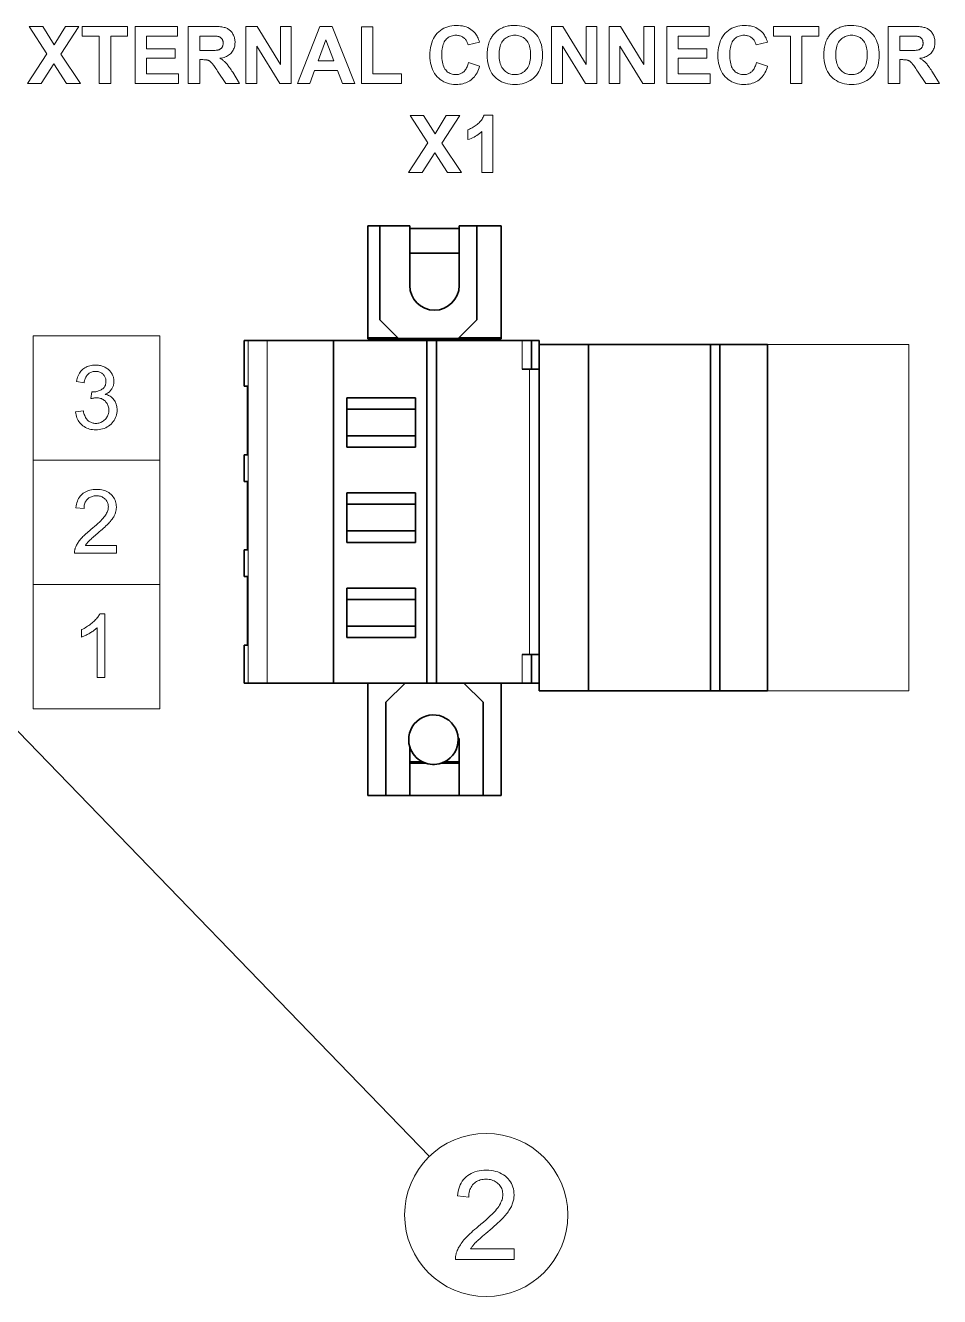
# Model space of a CAD drawing. Extents: x 23 to 417, y 3 to 294.
# Drawn here: x 298.8 to 334.8, y 126.6 to 176.7 of the extents above; entities that cross this region are included whole.
import ezdxf

# ---------------------------------------------------------------- set-up
doc = ezdxf.new("R2010")
doc.units = 0

msp = doc.modelspace()

# ---------------------------------------------------------------- linework, layer by layer
at = {"color": 7, "lineweight": 35, "ltscale": 0.011765}
msp.add_line((312.261, 168.845), (312.732, 168.845), dxfattribs=at)
at = {"color": 7, "lineweight": 35, "ltscale": 0.110625}
for p, q in [((312.261, 168.845), (312.261, 164.42)), ((317.511, 168.845), (317.511, 164.42)), ((312.261, 150.815), (312.261, 146.39)), ((317.511, 150.815), (317.511, 146.39))]:
    msp.add_line(p, q, dxfattribs=at)
at = {"color": 7, "lineweight": 35, "ltscale": 0.029486}
msp.add_line((313.911, 168.845), (312.732, 168.845), dxfattribs=at)
at = {"color": 7, "lineweight": 35, "ltscale": 0.09282}
for p, q in [((312.732, 168.845), (312.732, 165.132)), ((316.557, 168.845), (316.557, 165.132))]:
    msp.add_line(p, q, dxfattribs=at)
at = {"color": 7, "lineweight": 35, "ltscale": 0.05887}
for p, q in [((313.911, 168.845), (313.911, 166.49)), ((315.861, 168.845), (315.861, 166.49))]:
    msp.add_line(p, q, dxfattribs=at)
at = {"color": 7, "lineweight": 35, "ltscale": 0.017388}
msp.add_line((316.557, 168.845), (315.861, 168.845), dxfattribs=at)
at = {"color": 7, "lineweight": 35, "ltscale": 0.023861}
msp.add_line((316.557, 168.845), (317.511, 168.845), dxfattribs=at)
at = {"color": 7, "lineweight": 35, "ltscale": 0.04875}
for p, q in [((315.861, 168.74), (313.911, 168.74)), ((315.861, 167.765), (313.911, 167.765)), ((320.961, 164.165), (319.011, 164.165)), ((311.436, 162.065), (311.436, 160.115)), ((314.136, 162.065), (314.136, 160.115)), ((311.436, 158.315), (311.436, 156.365)), ((314.136, 158.315), (314.136, 156.365)), ((311.436, 154.565), (311.436, 152.615)), ((314.136, 154.565), (314.136, 152.615)), ((320.961, 150.515), (319.011, 150.515)), ((315.861, 146.39), (313.911, 146.39))]:
    msp.add_line(p, q, dxfattribs=at)
at = {"color": 7, "lineweight": 35, "ltscale": 0.025181}
for p, q in [((313.444, 164.42), (312.732, 165.132)), ((315.845, 164.42), (316.557, 165.132))]:
    msp.add_line(p, q, dxfattribs=at)
at = {"color": 7, "lineweight": 13, "ltscale": 0.125}
for p, q in [((299.063, 164.507), (304.063, 164.507)), ((299.063, 159.605), (304.063, 159.605)), ((299.063, 154.703), (304.063, 154.703)), ((299.063, 149.802), (304.063, 149.802))]:
    msp.add_line(p, q, dxfattribs=at)
at = {"color": 7, "lineweight": 13, "ltscale": 0.367633}
for p, q in [((299.063, 164.507), (299.063, 149.802)), ((304.063, 164.507), (304.063, 149.802))]:
    msp.add_line(p, q, dxfattribs=at)
at = {"color": 7, "lineweight": 35, "ltscale": 0.02957}
msp.add_line((312.261, 164.42), (313.444, 164.42), dxfattribs=at)
at = {"color": 7, "lineweight": 35, "ltscale": 0.000944519}
for p, q in [((312.261, 164.42), (312.261, 164.382)), ((317.511, 164.42), (317.511, 164.382))]:
    msp.add_line(p, q, dxfattribs=at)
at = {"color": 7, "lineweight": 35, "ltscale": 0.13125}
msp.add_line((312.261, 164.382), (317.511, 164.382), dxfattribs=at)
at = {"color": 7, "lineweight": 35, "ltscale": 0.000727488}
for p, q in [((313.444, 164.42), (313.465, 164.4)), ((315.845, 164.42), (315.824, 164.4))]:
    msp.add_line(p, q, dxfattribs=at)
at = {"color": 7, "lineweight": 35, "ltscale": 0.058984}
msp.add_line((313.465, 164.4), (315.824, 164.4), dxfattribs=at)
at = {"color": 7, "lineweight": 35, "ltscale": 0.041667}
msp.add_line((315.845, 164.42), (317.511, 164.42), dxfattribs=at)
at = {"color": 7, "lineweight": 35, "ltscale": 0.00378}
for p, q in [((307.538, 164.315), (307.386, 164.315)), ((307.538, 150.815), (307.386, 150.815))]:
    msp.add_line(p, q, dxfattribs=at)
at = {"color": 7, "lineweight": 35, "ltscale": 0.028125}
for p, q in [((307.386, 163.19), (307.386, 164.315)), ((318.711, 163.19), (318.711, 164.315)), ((318.711, 151.94), (318.711, 150.815))]:
    msp.add_line(p, q, dxfattribs=at)
at = {"color": 7, "lineweight": 35, "ltscale": 0.01872}
for p, q in [((307.538, 164.315), (308.286, 164.315)), ((307.538, 150.815), (308.286, 150.815))]:
    msp.add_line(p, q, dxfattribs=at)
at = {"color": 7, "lineweight": 13, "ltscale": 0.3375}
for p, q in [((307.538, 164.315), (307.538, 150.815)), ((308.286, 164.315), (308.286, 150.815))]:
    msp.add_line(p, q, dxfattribs=at)
at = {"color": 7, "lineweight": 35, "ltscale": 0.065625}
for p, q in [((310.911, 164.315), (308.286, 164.315)), ((310.911, 150.815), (308.286, 150.815))]:
    msp.add_line(p, q, dxfattribs=at)
at = {"color": 7, "lineweight": 35, "ltscale": 0.091875}
for p, q in [((314.586, 164.315), (310.911, 164.315)), ((314.586, 150.815), (310.911, 150.815)), ((312.974, 146.39), (312.974, 150.065)), ((316.799, 146.39), (316.799, 150.065))]:
    msp.add_line(p, q, dxfattribs=at)
at = {"color": 7, "lineweight": 35, "ltscale": 0.3375}
for p, q in [((310.911, 164.315), (310.911, 150.815)), ((314.586, 164.315), (314.586, 150.815)), ((314.961, 164.315), (314.961, 150.815))]:
    msp.add_line(p, q, dxfattribs=at)
at = {"color": 7, "lineweight": 35, "ltscale": 0.009375}
for p, q in [((314.961, 164.315), (314.586, 164.315)), ((318.336, 164.315), (318.711, 164.315)), ((326.136, 164.165), (325.761, 164.165)), ((318.636, 163.19), (319.011, 163.19)), ((318.636, 151.94), (319.011, 151.94)), ((314.961, 150.815), (314.586, 150.815)), ((318.336, 150.815), (318.711, 150.815)), ((326.136, 150.515), (325.761, 150.515))]:
    msp.add_line(p, q, dxfattribs=at)
at = {"color": 7, "lineweight": 35, "ltscale": 0.084375}
msp.add_line((318.336, 164.315), (314.961, 164.315), dxfattribs=at)
at = {"color": 7, "lineweight": 13, "ltscale": 0.028125}
for p, q in [((318.336, 163.19), (318.336, 164.315)), ((318.336, 151.94), (318.336, 150.815))]:
    msp.add_line(p, q, dxfattribs=at)
at = {"color": 7, "lineweight": 35, "ltscale": 0.0075}
for p, q in [((319.011, 164.315), (318.711, 164.315)), ((318.636, 163.19), (318.336, 163.19)), ((318.636, 151.94), (318.336, 151.94)), ((319.011, 150.815), (318.711, 150.815))]:
    msp.add_line(p, q, dxfattribs=at)
at = {"color": 7, "lineweight": 35, "ltscale": 0.00375}
msp.add_line((319.011, 164.165), (319.011, 164.315), dxfattribs=at)
at = {"color": 7, "lineweight": 35, "ltscale": 0.024375}
msp.add_line((319.011, 164.165), (319.011, 163.19), dxfattribs=at)
at = {"color": 7, "lineweight": 35, "ltscale": 0.12}
for p, q in [((325.761, 164.165), (320.961, 164.165)), ((325.761, 150.515), (320.961, 150.515))]:
    msp.add_line(p, q, dxfattribs=at)
at = {"color": 7, "lineweight": 35, "ltscale": 0.34125}
for p, q in [((320.961, 164.165), (320.961, 150.515)), ((325.761, 164.165), (325.761, 150.515)), ((326.136, 164.165), (326.136, 150.515)), ((328.011, 164.165), (328.011, 150.515))]:
    msp.add_line(p, q, dxfattribs=at)
at = {"color": 7, "lineweight": 35, "ltscale": 0.046875}
for p, q in [((328.011, 164.165), (326.136, 164.165)), ((328.011, 150.515), (326.136, 150.515))]:
    msp.add_line(p, q, dxfattribs=at)
at = {"color": 7, "lineweight": 13, "ltscale": 0.139346}
for p, q in [((328.011, 164.165), (333.585, 164.165)), ((333.585, 150.515), (328.011, 150.515))]:
    msp.add_line(p, q, dxfattribs=at)
at = {"color": 7, "lineweight": 13, "ltscale": 0.34125}
for p, q in [((328.011, 164.165), (328.011, 150.515)), ((333.585, 150.515), (333.585, 164.165))]:
    msp.add_line(p, q, dxfattribs=at)
at = {"color": 7, "lineweight": 35, "ltscale": 0.016875}
msp.add_line((307.386, 163.19), (307.386, 162.515), dxfattribs=at)
at = {"color": 7, "lineweight": 13, "ltscale": 0.28125}
msp.add_line((318.636, 163.19), (318.636, 151.94), dxfattribs=at)
at = {"color": 7, "lineweight": 35, "ltscale": 0.28125}
msp.add_line((319.011, 163.19), (319.011, 151.94), dxfattribs=at)
at = {"color": 7, "lineweight": 35, "ltscale": 0.003401}
for p, q in [((307.386, 162.515), (307.522, 162.515)), ((307.386, 159.815), (307.522, 159.815)), ((307.386, 158.765), (307.522, 158.765)), ((307.386, 156.065), (307.522, 156.065)), ((307.386, 155.015), (307.522, 155.015)), ((307.386, 152.315), (307.522, 152.315))]:
    msp.add_line(p, q, dxfattribs=at)
at = {"color": 7, "lineweight": 35, "ltscale": 0.0675}
for p, q in [((307.522, 162.515), (307.522, 159.815)), ((311.436, 162.065), (314.136, 162.065)), ((311.436, 161.615), (314.136, 161.615)), ((311.436, 160.565), (314.136, 160.565)), ((311.436, 160.115), (314.136, 160.115)), ((307.522, 158.765), (307.522, 156.065)), ((311.436, 158.315), (314.136, 158.315)), ((311.436, 157.865), (314.136, 157.865)), ((311.436, 156.815), (314.136, 156.815)), ((311.436, 156.365), (314.136, 156.365)), ((307.522, 155.015), (307.522, 152.315)), ((311.436, 154.565), (314.136, 154.565)), ((311.436, 154.115), (314.136, 154.115)), ((311.436, 153.065), (314.136, 153.065)), ((311.436, 152.615), (314.136, 152.615))]:
    msp.add_line(p, q, dxfattribs=at)
at = {"color": 7, "lineweight": 35, "ltscale": 0.02625}
for p, q in [((307.386, 159.815), (307.386, 158.765)), ((307.386, 156.065), (307.386, 155.015))]:
    msp.add_line(p, q, dxfattribs=at)
at = {"color": 7, "lineweight": 35, "ltscale": 0.0375}
msp.add_line((307.386, 152.315), (307.386, 150.815), dxfattribs=at)
at = {"color": 7, "lineweight": 35, "ltscale": 0.035625}
msp.add_line((319.011, 151.94), (319.011, 150.515), dxfattribs=at)
at = {"color": 7, "lineweight": 13}
msp.add_line((296.047, 151.403), (314.687, 132.164), dxfattribs=at)
at = {"color": 7, "lineweight": 35, "ltscale": 0.026517}
for p, q in [((313.724, 150.815), (312.974, 150.065)), ((316.049, 150.815), (316.799, 150.065))]:
    msp.add_line(p, q, dxfattribs=at)
at = {"color": 7, "lineweight": 35, "ltscale": 0.027188}
msp.add_line((314.961, 150.815), (316.049, 150.815), dxfattribs=at)
at = {"color": 7, "lineweight": 35, "ltscale": 0.036562}
msp.add_line((316.049, 150.815), (317.511, 150.815), dxfattribs=at)
at = {"color": 7, "lineweight": 35, "ltscale": 0.020625}
msp.add_line((318.336, 150.815), (317.511, 150.815), dxfattribs=at)
at = {"color": 7, "lineweight": 35, "ltscale": 0.047842}
msp.add_line((313.911, 148.304), (313.911, 146.39), dxfattribs=at)
at = {"color": 7, "lineweight": 35, "ltscale": 0.0011}
msp.add_line((315.861, 148.64), (315.817, 148.64), dxfattribs=at)
at = {"color": 7, "lineweight": 35, "ltscale": 0.00128}
msp.add_line((315.819, 148.589), (315.817, 148.64), dxfattribs=at)
at = {"color": 7, "lineweight": 35, "ltscale": 0.05625}
msp.add_line((315.861, 146.39), (315.861, 148.64), dxfattribs=at)
at = {"color": 7, "lineweight": 35, "ltscale": 0.012495}
msp.add_line((314.411, 147.715), (313.911, 147.715), dxfattribs=at)
at = {"color": 7, "lineweight": 35, "ltscale": 0.013579}
msp.add_line((313.911, 147.695), (314.454, 147.695), dxfattribs=at)
at = {"color": 7, "lineweight": 35, "ltscale": 0.015517}
msp.add_line((314.532, 147.665), (313.911, 147.665), dxfattribs=at)
at = {"color": 7, "lineweight": 35, "ltscale": 0.001195}
msp.add_line((314.454, 147.695), (314.411, 147.715), dxfattribs=at)
at = {"color": 7, "lineweight": 35, "ltscale": 0.01765}
msp.add_line((315.861, 147.665), (315.155, 147.665), dxfattribs=at)
at = {"color": 7, "lineweight": 35, "ltscale": 0.001196}
msp.add_line((315.233, 147.695), (315.276, 147.715), dxfattribs=at)
at = {"color": 7, "lineweight": 35, "ltscale": 0.015712}
msp.add_line((315.233, 147.695), (315.861, 147.695), dxfattribs=at)
at = {"color": 7, "lineweight": 35, "ltscale": 0.014628}
msp.add_line((315.861, 147.715), (315.276, 147.715), dxfattribs=at)
at = {"color": 7, "lineweight": 35, "ltscale": 0.017813}
msp.add_line((312.261, 146.39), (312.974, 146.39), dxfattribs=at)
at = {"color": 7, "lineweight": 35, "ltscale": 0.023438}
for p, q in [((312.974, 146.39), (313.911, 146.39)), ((315.861, 146.39), (316.799, 146.39))]:
    msp.add_line(p, q, dxfattribs=at)
at = {"color": 7, "lineweight": 35, "ltscale": 0.017812}
msp.add_line((316.799, 146.39), (317.511, 146.39), dxfattribs=at)
at = {"color": 7, "lineweight": 13}
for points in [[(298.84, 174.452), (299.609, 175.626), (298.912, 176.702), (299.443, 176.702), (299.895, 175.979), (300.337, 176.702), (300.863, 176.702), (300.163, 175.609), (300.932, 174.452), (300.384, 174.452), (299.885, 175.23), (299.385, 174.452)], [(301.672, 174.452), (301.672, 176.321), (301.004, 176.321), (301.004, 176.702), (302.792, 176.702), (302.792, 176.321), (302.126, 176.321), (302.126, 174.452)], [(303.085, 174.452), (303.085, 176.702), (304.754, 176.702), (304.754, 176.321), (303.54, 176.321), (303.54, 175.822), (304.669, 175.822), (304.669, 175.443), (303.54, 175.443), (303.54, 174.831), (304.797, 174.831), (304.797, 174.452)], [(305.183, 174.452), (305.183, 176.702), (306.14, 176.702), (306.21, 176.701), (306.276, 176.699), (306.338, 176.696), (306.397, 176.692), (306.451, 176.686), (306.501, 176.68), (306.548, 176.672), (306.59, 176.663), (306.629, 176.652), (306.664, 176.641), (306.696, 176.628), (306.727, 176.613), (306.756, 176.596), (306.784, 176.577), (306.811, 176.557), (306.836, 176.534), (306.861, 176.51), (306.884, 176.484), (306.905, 176.455), (306.925, 176.425), (306.944, 176.394), (306.961, 176.362), (306.976, 176.328), (306.988, 176.294), (306.999, 176.259), (307.008, 176.223), (307.015, 176.186), (307.02, 176.149), (307.023, 176.11), (307.024, 176.071), (307.022, 176.021), (307.018, 175.973), (307.01, 175.927), (307, 175.882), (306.986, 175.84), (306.97, 175.799), (306.951, 175.759), (306.928, 175.722), (306.903, 175.686), (306.875, 175.653), (306.844, 175.621), (306.809, 175.591), (306.772, 175.565), (306.732, 175.54), (306.689, 175.518), (306.643, 175.498), (306.594, 175.481), (306.542, 175.467), (306.487, 175.454), (306.43, 175.445), (306.459, 175.427), (306.487, 175.41), (306.513, 175.391), (306.539, 175.373), (306.564, 175.354), (306.588, 175.335), (306.611, 175.316), (306.633, 175.296), (306.653, 175.276), (306.673, 175.256), (306.693, 175.234), (306.714, 175.208), (306.737, 175.18), (306.76, 175.148), (306.786, 175.113), (306.812, 175.075), (306.84, 175.034), (306.869, 174.989), (306.9, 174.941), (306.932, 174.891), (307.206, 174.452), (306.663, 174.452), (306.335, 174.941), (306.301, 174.992), (306.269, 175.038), (306.24, 175.081), (306.212, 175.12), (306.187, 175.155), (306.164, 175.186), (306.144, 175.213), (306.125, 175.237), (306.109, 175.256), (306.095, 175.272), (306.082, 175.285), (306.069, 175.298), (306.056, 175.309), (306.042, 175.32), (306.029, 175.329), (306.015, 175.338), (306.001, 175.346), (305.987, 175.354), (305.973, 175.36), (305.959, 175.366), (305.943, 175.37), (305.926, 175.375), (305.908, 175.378), (305.887, 175.382), (305.865, 175.385), (305.842, 175.387), (305.816, 175.389), (305.789, 175.39), (305.76, 175.391), (305.73, 175.391), (305.638, 175.391), (305.638, 174.452)], [(307.456, 174.452), (307.456, 176.702), (307.898, 176.702), (308.819, 175.199), (308.819, 176.702), (309.241, 176.702), (309.241, 174.452), (308.786, 174.452), (307.879, 175.919), (307.879, 174.452)], [(311.751, 174.452), (311.257, 174.452), (311.06, 174.963), (310.161, 174.963), (309.975, 174.452), (309.493, 174.452), (310.37, 176.702), (310.85, 176.702)], [(312.004, 174.452), (312.004, 176.683), (312.458, 176.683), (312.458, 174.831), (313.588, 174.831), (313.588, 174.452)], [(316.225, 175.279), (316.665, 175.139), (316.644, 175.067), (316.619, 174.999), (316.592, 174.935), (316.563, 174.875), (316.53, 174.818), (316.495, 174.765), (316.458, 174.716), (316.417, 174.671), (316.374, 174.63), (316.328, 174.592), (316.28, 174.558), (316.229, 174.528), (316.176, 174.501), (316.12, 174.478), (316.061, 174.458), (316, 174.442), (315.936, 174.429), (315.87, 174.42), (315.802, 174.415), (315.731, 174.413), (315.642, 174.416), (315.558, 174.425), (315.476, 174.441), (315.398, 174.462), (315.322, 174.49), (315.25, 174.523), (315.181, 174.563), (315.116, 174.609), (315.053, 174.661), (314.994, 174.719), (314.939, 174.783), (314.89, 174.851), (314.847, 174.923), (314.809, 175), (314.777, 175.082), (314.751, 175.168), (314.731, 175.258), (314.717, 175.353), (314.708, 175.453), (314.705, 175.557), (314.708, 175.666), (314.717, 175.771), (314.731, 175.871), (314.752, 175.966), (314.778, 176.056), (314.81, 176.14), (314.847, 176.22), (314.891, 176.295), (314.94, 176.364), (314.995, 176.429), (315.055, 176.488), (315.119, 176.541), (315.186, 176.588), (315.257, 176.628), (315.331, 176.662), (315.409, 176.69), (315.491, 176.712), (315.576, 176.728), (315.665, 176.737), (315.758, 176.74), (315.839, 176.738), (315.917, 176.73), (315.992, 176.718), (316.064, 176.701), (316.132, 176.679), (316.198, 176.652), (316.26, 176.62), (316.32, 176.584), (316.376, 176.542), (316.429, 176.496), (316.459, 176.466), (316.487, 176.433), (316.514, 176.398), (316.539, 176.36), (316.563, 176.32), (316.585, 176.277), (316.606, 176.232), (316.625, 176.185), (316.643, 176.134), (316.659, 176.082), (316.209, 175.974), (316.201, 176.008), (316.19, 176.041), (316.178, 176.072), (316.164, 176.102), (316.148, 176.131), (316.13, 176.158), (316.111, 176.183), (316.09, 176.207), (316.067, 176.229), (316.043, 176.25), (316.017, 176.27), (315.99, 176.287), (315.962, 176.302), (315.933, 176.315), (315.903, 176.326), (315.871, 176.335), (315.839, 176.343), (315.805, 176.348), (315.771, 176.351), (315.735, 176.352), (315.686, 176.35), (315.639, 176.344), (315.594, 176.335), (315.55, 176.323), (315.509, 176.307), (315.469, 176.287), (315.431, 176.264), (315.395, 176.237), (315.361, 176.206), (315.329, 176.172), (315.3, 176.134), (315.273, 176.091), (315.25, 176.044), (315.229, 175.993), (315.212, 175.937), (315.198, 175.876), (315.187, 175.812), (315.18, 175.742), (315.175, 175.669), (315.173, 175.59), (315.175, 175.508), (315.18, 175.43), (315.187, 175.356), (315.198, 175.288), (315.212, 175.225), (315.229, 175.167), (315.249, 175.113), (315.272, 175.065), (315.298, 175.021), (315.327, 174.983), (315.358, 174.948), (315.392, 174.917), (315.427, 174.89), (315.464, 174.867), (315.503, 174.847), (315.544, 174.83), (315.587, 174.818), (315.631, 174.809), (315.678, 174.803), (315.726, 174.801), (315.762, 174.803), (315.796, 174.806), (315.83, 174.812), (315.863, 174.82), (315.894, 174.83), (315.925, 174.843), (315.955, 174.858), (315.983, 174.875), (316.011, 174.895), (316.037, 174.917), (316.063, 174.941), (316.087, 174.968), (316.109, 174.998), (316.13, 175.03), (316.15, 175.065), (316.168, 175.102), (316.184, 175.142), (316.199, 175.185), (316.213, 175.231)], [(316.963, 175.563), (316.964, 175.63), (316.967, 175.696), (316.972, 175.759), (316.979, 175.82), (316.989, 175.879), (317, 175.936), (317.013, 175.99), (317.029, 176.042), (317.046, 176.092), (317.066, 176.14), (317.082, 176.174), (317.099, 176.207), (317.117, 176.24), (317.136, 176.272), (317.157, 176.303), (317.178, 176.333), (317.201, 176.363), (317.224, 176.392), (317.249, 176.421), (317.275, 176.448), (317.302, 176.475), (317.329, 176.5), (317.357, 176.524), (317.386, 176.546), (317.414, 176.567), (317.444, 176.587), (317.474, 176.605), (317.504, 176.622), (317.535, 176.637), (317.566, 176.651), (317.609, 176.668), (317.653, 176.683), (317.698, 176.696), (317.745, 176.708), (317.793, 176.718), (317.842, 176.726), (317.892, 176.732), (317.944, 176.736), (317.997, 176.739), (318.051, 176.74), (318.149, 176.737), (318.242, 176.728), (318.332, 176.712), (318.417, 176.691), (318.499, 176.663), (318.576, 176.629), (318.65, 176.589), (318.72, 176.542), (318.785, 176.49), (318.847, 176.431), (318.904, 176.367), (318.954, 176.298), (318.999, 176.225), (319.038, 176.146), (319.071, 176.063), (319.098, 175.975), (319.119, 175.881), (319.133, 175.784), (319.142, 175.681), (319.145, 175.574), (319.142, 175.467), (319.134, 175.365), (319.119, 175.268), (319.098, 175.176), (319.071, 175.088), (319.039, 175.005), (319, 174.927), (318.956, 174.854), (318.905, 174.785), (318.849, 174.721), (318.788, 174.662), (318.723, 174.61), (318.654, 174.564), (318.58, 174.524), (318.503, 174.49), (318.422, 174.462), (318.337, 174.441), (318.248, 174.426), (318.154, 174.416), (318.057, 174.413), (317.959, 174.416), (317.865, 174.425), (317.775, 174.441), (317.689, 174.462), (317.607, 174.49), (317.529, 174.523), (317.455, 174.563), (317.386, 174.609), (317.32, 174.661), (317.259, 174.719), (317.203, 174.783), (317.153, 174.851), (317.108, 174.924), (317.07, 175.001), (317.037, 175.083), (317.01, 175.17), (316.99, 175.261), (316.975, 175.357), (316.966, 175.458)], [(319.505, 174.452), (319.505, 176.702), (319.947, 176.702), (320.867, 175.199), (320.867, 176.702), (321.29, 176.702), (321.29, 174.452), (320.834, 174.452), (319.927, 175.919), (319.927, 174.452)], [(321.775, 174.452), (321.775, 176.702), (322.217, 176.702), (323.137, 175.199), (323.137, 176.702), (323.559, 176.702), (323.559, 174.452), (323.104, 174.452), (322.197, 175.919), (322.197, 174.452)], [(324.04, 174.452), (324.04, 176.702), (325.708, 176.702), (325.708, 176.321), (324.494, 176.321), (324.494, 175.822), (325.624, 175.822), (325.624, 175.443), (324.494, 175.443), (324.494, 174.831), (325.751, 174.831), (325.751, 174.452)], [(327.576, 175.279), (328.017, 175.139), (327.995, 175.067), (327.971, 174.999), (327.944, 174.935), (327.914, 174.875), (327.882, 174.818), (327.847, 174.765), (327.809, 174.716), (327.768, 174.671), (327.725, 174.63), (327.68, 174.592), (327.631, 174.558), (327.58, 174.528), (327.527, 174.501), (327.471, 174.478), (327.412, 174.458), (327.351, 174.442), (327.288, 174.429), (327.222, 174.42), (327.153, 174.415), (327.082, 174.413), (326.994, 174.416), (326.909, 174.425), (326.827, 174.441), (326.749, 174.462), (326.674, 174.49), (326.602, 174.523), (326.533, 174.563), (326.467, 174.609), (326.404, 174.661), (326.345, 174.719), (326.29, 174.783), (326.241, 174.851), (326.198, 174.923), (326.16, 175), (326.129, 175.082), (326.103, 175.168), (326.083, 175.258), (326.068, 175.353), (326.059, 175.453), (326.057, 175.557), (326.059, 175.666), (326.068, 175.771), (326.083, 175.871), (326.103, 175.966), (326.129, 176.056), (326.161, 176.14), (326.199, 176.22), (326.242, 176.295), (326.292, 176.364), (326.347, 176.429), (326.406, 176.488), (326.47, 176.541), (326.537, 176.588), (326.608, 176.628), (326.682, 176.662), (326.76, 176.69), (326.842, 176.712), (326.928, 176.728), (327.017, 176.737), (327.109, 176.74), (327.19, 176.738), (327.268, 176.73), (327.343, 176.718), (327.415, 176.701), (327.484, 176.679), (327.549, 176.652), (327.611, 176.62), (327.671, 176.584), (327.727, 176.542), (327.78, 176.496), (327.81, 176.466), (327.838, 176.433), (327.865, 176.398), (327.891, 176.36), (327.914, 176.32), (327.937, 176.277), (327.957, 176.232), (327.977, 176.185), (327.994, 176.134), (328.01, 176.082), (327.561, 175.974), (327.552, 176.008), (327.541, 176.041), (327.529, 176.072), (327.515, 176.102), (327.499, 176.131), (327.482, 176.158), (327.462, 176.183), (327.441, 176.207), (327.419, 176.229), (327.394, 176.25), (327.368, 176.27), (327.341, 176.287), (327.313, 176.302), (327.284, 176.315), (327.254, 176.326), (327.223, 176.335), (327.19, 176.343), (327.157, 176.348), (327.122, 176.351), (327.086, 176.352), (327.037, 176.35), (326.99, 176.344), (326.945, 176.335), (326.901, 176.323), (326.86, 176.307), (326.82, 176.287), (326.782, 176.264), (326.747, 176.237), (326.713, 176.206), (326.68, 176.172), (326.651, 176.134), (326.624, 176.091), (326.601, 176.044), (326.581, 175.993), (326.564, 175.937), (326.55, 175.876), (326.539, 175.812), (326.531, 175.742), (326.526, 175.669), (326.525, 175.59), (326.526, 175.508), (326.531, 175.43), (326.539, 175.356), (326.549, 175.288), (326.563, 175.225), (326.58, 175.167), (326.6, 175.113), (326.623, 175.065), (326.649, 175.021), (326.678, 174.983), (326.71, 174.948), (326.743, 174.917), (326.779, 174.89), (326.816, 174.867), (326.855, 174.847), (326.896, 174.83), (326.938, 174.818), (326.983, 174.809), (327.029, 174.803), (327.077, 174.801), (327.113, 174.803), (327.148, 174.806), (327.181, 174.812), (327.214, 174.82), (327.246, 174.83), (327.276, 174.843), (327.306, 174.858), (327.335, 174.875), (327.362, 174.895), (327.389, 174.917), (327.414, 174.941), (327.438, 174.968), (327.46, 174.998), (327.481, 175.03), (327.501, 175.065), (327.519, 175.102), (327.535, 175.142), (327.55, 175.185), (327.564, 175.231)], [(328.913, 174.452), (328.913, 176.321), (328.245, 176.321), (328.245, 176.702), (330.033, 176.702), (330.033, 176.321), (329.367, 176.321), (329.367, 174.452)], [(330.234, 175.563), (330.235, 175.63), (330.238, 175.696), (330.244, 175.759), (330.251, 175.82), (330.26, 175.879), (330.271, 175.936), (330.285, 175.99), (330.3, 176.042), (330.318, 176.092), (330.337, 176.14), (330.353, 176.174), (330.37, 176.207), (330.388, 176.24), (330.407, 176.272), (330.428, 176.303), (330.449, 176.333), (330.472, 176.363), (330.496, 176.392), (330.521, 176.421), (330.547, 176.448), (330.573, 176.475), (330.601, 176.5), (330.629, 176.524), (330.657, 176.546), (330.686, 176.567), (330.715, 176.587), (330.745, 176.605), (330.775, 176.622), (330.806, 176.637), (330.837, 176.651), (330.88, 176.668), (330.924, 176.683), (330.969, 176.696), (331.016, 176.708), (331.064, 176.718), (331.113, 176.726), (331.163, 176.732), (331.215, 176.736), (331.268, 176.739), (331.322, 176.74), (331.42, 176.737), (331.513, 176.728), (331.603, 176.712), (331.688, 176.691), (331.77, 176.663), (331.848, 176.629), (331.921, 176.589), (331.991, 176.542), (332.057, 176.49), (332.118, 176.431), (332.175, 176.367), (332.226, 176.298), (332.27, 176.225), (332.309, 176.146), (332.342, 176.063), (332.369, 175.975), (332.39, 175.881), (332.405, 175.784), (332.414, 175.681), (332.417, 175.574), (332.414, 175.467), (332.405, 175.365), (332.39, 175.268), (332.369, 175.176), (332.343, 175.088), (332.31, 175.005), (332.272, 174.927), (332.227, 174.854), (332.177, 174.785), (332.121, 174.721), (332.059, 174.662), (331.994, 174.61), (331.925, 174.564), (331.852, 174.524), (331.774, 174.49), (331.693, 174.462), (331.608, 174.441), (331.519, 174.426), (331.426, 174.416), (331.329, 174.413), (331.23, 174.416), (331.136, 174.425), (331.046, 174.441), (330.96, 174.462), (330.878, 174.49), (330.8, 174.523), (330.727, 174.563), (330.657, 174.609), (330.592, 174.661), (330.53, 174.719), (330.474, 174.783), (330.424, 174.851), (330.379, 174.924), (330.341, 175.001), (330.308, 175.083), (330.282, 175.17), (330.261, 175.261), (330.246, 175.357), (330.237, 175.458)], [(332.773, 174.452), (332.773, 176.702), (333.729, 176.702), (333.799, 176.701), (333.865, 176.699), (333.928, 176.696), (333.986, 176.692), (334.04, 176.686), (334.091, 176.68), (334.137, 176.672), (334.18, 176.663), (334.218, 176.652), (334.253, 176.641), (334.285, 176.628), (334.316, 176.613), (334.345, 176.596), (334.373, 176.577), (334.4, 176.557), (334.426, 176.534), (334.45, 176.51), (334.473, 176.484), (334.495, 176.455), (334.515, 176.425), (334.533, 176.394), (334.55, 176.362), (334.565, 176.328), (334.578, 176.294), (334.588, 176.259), (334.597, 176.223), (334.604, 176.186), (334.609, 176.149), (334.612, 176.11), (334.613, 176.071), (334.612, 176.021), (334.607, 175.973), (334.6, 175.927), (334.589, 175.882), (334.576, 175.84), (334.559, 175.799), (334.54, 175.759), (334.518, 175.722), (334.492, 175.686), (334.464, 175.653), (334.433, 175.621), (334.399, 175.591), (334.362, 175.565), (334.321, 175.54), (334.278, 175.518), (334.232, 175.498), (334.184, 175.481), (334.132, 175.467), (334.077, 175.454), (334.019, 175.445), (334.048, 175.427), (334.076, 175.41), (334.103, 175.391), (334.129, 175.373), (334.154, 175.354), (334.177, 175.335), (334.2, 175.316), (334.222, 175.296), (334.243, 175.276), (334.262, 175.256), (334.282, 175.234), (334.303, 175.208), (334.326, 175.18), (334.35, 175.148), (334.375, 175.113), (334.401, 175.075), (334.429, 175.034), (334.459, 174.989), (334.489, 174.941), (334.521, 174.891), (334.796, 174.452), (334.252, 174.452), (333.924, 174.941), (333.89, 174.992), (333.858, 175.038), (333.829, 175.081), (333.802, 175.12), (333.777, 175.155), (333.754, 175.186), (333.733, 175.213), (333.715, 175.237), (333.698, 175.256), (333.684, 175.272), (333.672, 175.285), (333.658, 175.298), (333.645, 175.309), (333.632, 175.32), (333.618, 175.329), (333.604, 175.338), (333.59, 175.346), (333.576, 175.354), (333.562, 175.36), (333.548, 175.366), (333.533, 175.37), (333.516, 175.375), (333.497, 175.378), (333.477, 175.382), (333.455, 175.385), (333.431, 175.387), (333.406, 175.389), (333.378, 175.39), (333.35, 175.391), (333.319, 175.391), (333.227, 175.391), (333.227, 174.452)], [(305.638, 175.75), (305.974, 175.75), (306.037, 175.75), (306.095, 175.751), (306.148, 175.752), (306.196, 175.754), (306.239, 175.757), (306.278, 175.76), (306.311, 175.764), (306.34, 175.768), (306.363, 175.772), (306.382, 175.778), (306.398, 175.784), (306.413, 175.79), (306.428, 175.798), (306.442, 175.806), (306.455, 175.815), (306.467, 175.825), (306.479, 175.836), (306.49, 175.847), (306.5, 175.86), (306.51, 175.873), (306.518, 175.887), (306.526, 175.901), (306.533, 175.916), (306.539, 175.932), (306.544, 175.949), (306.548, 175.966), (306.551, 175.984), (306.554, 176.002), (306.555, 176.022), (306.556, 176.042), (306.555, 176.064), (306.553, 176.085), (306.55, 176.106), (306.546, 176.125), (306.54, 176.144), (306.534, 176.162), (306.526, 176.179), (306.517, 176.195), (306.506, 176.211), (306.495, 176.225), (306.482, 176.238), (306.469, 176.251), (306.454, 176.262), (306.438, 176.273), (306.422, 176.282), (306.404, 176.29), (306.386, 176.298), (306.366, 176.304), (306.345, 176.309), (306.324, 176.313), (306.311, 176.315), (306.293, 176.316), (306.271, 176.317), (306.244, 176.318), (306.213, 176.319), (306.178, 176.32), (306.138, 176.32), (306.094, 176.321), (306.045, 176.321), (305.992, 176.321), (305.638, 176.321)], [(310.914, 175.342), (310.604, 176.177), (310.3, 175.342)], [(317.431, 175.578), (317.433, 175.504), (317.438, 175.433), (317.447, 175.365), (317.459, 175.302), (317.475, 175.242), (317.495, 175.186), (317.518, 175.134), (317.544, 175.085), (317.574, 175.04), (317.608, 174.999), (317.644, 174.961), (317.682, 174.928), (317.722, 174.898), (317.764, 174.872), (317.808, 174.851), (317.854, 174.833), (317.901, 174.819), (317.951, 174.809), (318.002, 174.803), (318.056, 174.801), (318.109, 174.803), (318.16, 174.809), (318.21, 174.819), (318.257, 174.833), (318.303, 174.85), (318.347, 174.872), (318.388, 174.897), (318.428, 174.927), (318.466, 174.96), (318.502, 174.997), (318.535, 175.038), (318.564, 175.083), (318.59, 175.132), (318.613, 175.185), (318.632, 175.242), (318.648, 175.302), (318.66, 175.367), (318.669, 175.436), (318.674, 175.508), (318.676, 175.584), (318.674, 175.66), (318.669, 175.731), (318.661, 175.799), (318.649, 175.862), (318.633, 175.922), (318.615, 175.978), (318.593, 176.029), (318.567, 176.077), (318.538, 176.121), (318.506, 176.161), (318.471, 176.197), (318.434, 176.23), (318.394, 176.258), (318.353, 176.283), (318.309, 176.304), (318.263, 176.321), (318.214, 176.335), (318.164, 176.344), (318.111, 176.35), (318.056, 176.352), (318.001, 176.35), (317.948, 176.344), (317.897, 176.334), (317.848, 176.321), (317.802, 176.303), (317.758, 176.282), (317.716, 176.257), (317.676, 176.228), (317.638, 176.196), (317.603, 176.159), (317.57, 176.119), (317.541, 176.074), (317.515, 176.026), (317.493, 175.974), (317.474, 175.917), (317.459, 175.857), (317.447, 175.793), (317.438, 175.726), (317.433, 175.654)], [(330.702, 175.578), (330.704, 175.504), (330.709, 175.433), (330.718, 175.365), (330.731, 175.302), (330.747, 175.242), (330.766, 175.186), (330.789, 175.134), (330.815, 175.085), (330.845, 175.04), (330.879, 174.999), (330.915, 174.961), (330.953, 174.928), (330.993, 174.898), (331.035, 174.872), (331.079, 174.851), (331.125, 174.833), (331.173, 174.819), (331.222, 174.809), (331.274, 174.803), (331.327, 174.801), (331.38, 174.803), (331.432, 174.809), (331.481, 174.819), (331.529, 174.833), (331.574, 174.85), (331.618, 174.872), (331.66, 174.897), (331.699, 174.927), (331.737, 174.96), (331.773, 174.997), (331.806, 175.038), (331.836, 175.083), (331.862, 175.132), (331.884, 175.185), (331.904, 175.242), (331.919, 175.302), (331.931, 175.367), (331.94, 175.436), (331.945, 175.508), (331.947, 175.584), (331.945, 175.66), (331.94, 175.731), (331.932, 175.799), (331.92, 175.862), (331.905, 175.922), (331.886, 175.978), (331.864, 176.029), (331.839, 176.077), (331.81, 176.121), (331.777, 176.161), (331.742, 176.197), (331.705, 176.23), (331.666, 176.258), (331.624, 176.283), (331.58, 176.304), (331.534, 176.321), (331.486, 176.335), (331.435, 176.344), (331.382, 176.35), (331.327, 176.352), (331.272, 176.35), (331.219, 176.344), (331.168, 176.334), (331.12, 176.321), (331.073, 176.303), (331.029, 176.282), (330.987, 176.257), (330.947, 176.228), (330.91, 176.196), (330.874, 176.159), (330.842, 176.119), (330.812, 176.074), (330.787, 176.026), (330.764, 175.974), (330.745, 175.917), (330.73, 175.857), (330.718, 175.793), (330.709, 175.726), (330.704, 175.654)], [(333.227, 175.75), (333.563, 175.75), (333.626, 175.75), (333.684, 175.751), (333.737, 175.752), (333.785, 175.754), (333.829, 175.757), (333.867, 175.76), (333.901, 175.764), (333.929, 175.768), (333.953, 175.772), (333.971, 175.778), (333.987, 175.784), (334.003, 175.79), (334.017, 175.798), (334.031, 175.806), (334.044, 175.815), (334.056, 175.825), (334.068, 175.836), (334.079, 175.847), (334.089, 175.86), (334.099, 175.873), (334.108, 175.887), (334.115, 175.901), (334.122, 175.916), (334.128, 175.932), (334.133, 175.949), (334.138, 175.966), (334.141, 175.984), (334.143, 176.002), (334.144, 176.022), (334.145, 176.042), (334.144, 176.064), (334.142, 176.085), (334.139, 176.106), (334.135, 176.125), (334.13, 176.144), (334.123, 176.162), (334.115, 176.179), (334.106, 176.195), (334.096, 176.211), (334.084, 176.225), (334.072, 176.238), (334.058, 176.251), (334.043, 176.262), (334.028, 176.273), (334.011, 176.282), (333.994, 176.29), (333.975, 176.298), (333.955, 176.304), (333.935, 176.309), (333.913, 176.313), (333.9, 176.315), (333.882, 176.316), (333.86, 176.317), (333.834, 176.318), (333.803, 176.319), (333.767, 176.32), (333.728, 176.32), (333.683, 176.321), (333.635, 176.321), (333.582, 176.321), (333.227, 176.321)], [(313.856, 170.94), (314.625, 172.114), (313.928, 173.19), (314.459, 173.19), (314.91, 172.467), (315.352, 173.19), (315.879, 173.19), (315.179, 172.097), (315.948, 170.94), (315.4, 170.94), (314.901, 171.718), (314.401, 170.94)], [(317.189, 170.94), (316.758, 170.94), (316.758, 172.565), (316.71, 172.522), (316.66, 172.482), (316.609, 172.443), (316.555, 172.407), (316.501, 172.373), (316.444, 172.342), (316.386, 172.312), (316.326, 172.285), (316.264, 172.261), (316.201, 172.238), (316.201, 172.63), (316.235, 172.642), (316.27, 172.656), (316.305, 172.672), (316.341, 172.69), (316.377, 172.71), (316.414, 172.732), (316.452, 172.756), (316.49, 172.782), (316.528, 172.809), (316.568, 172.839), (316.606, 172.871), (316.642, 172.903), (316.675, 172.936), (316.706, 172.971), (316.735, 173.006), (316.761, 173.043), (316.784, 173.08), (316.805, 173.119), (316.823, 173.159), (316.839, 173.199), (317.189, 173.199)], [(300.738, 161.505), (301.045, 161.546), (301.057, 161.495), (301.069, 161.448), (301.084, 161.403), (301.1, 161.361), (301.117, 161.322), (301.135, 161.286), (301.156, 161.252), (301.177, 161.222), (301.201, 161.195), (301.225, 161.17), (301.251, 161.148), (301.278, 161.129), (301.306, 161.111), (301.336, 161.096), (301.366, 161.084), (301.398, 161.073), (301.43, 161.065), (301.464, 161.06), (301.499, 161.056), (301.535, 161.055), (301.577, 161.056), (301.619, 161.061), (301.659, 161.068), (301.697, 161.079), (301.735, 161.092), (301.77, 161.109), (301.805, 161.129), (301.838, 161.151), (301.87, 161.177), (301.901, 161.205), (301.929, 161.236), (301.954, 161.268), (301.977, 161.302), (301.996, 161.337), (302.012, 161.373), (302.026, 161.411), (302.036, 161.45), (302.044, 161.491), (302.048, 161.533), (302.05, 161.577), (302.048, 161.618), (302.044, 161.658), (302.037, 161.697), (302.028, 161.734), (302.015, 161.77), (302, 161.804), (301.982, 161.837), (301.961, 161.868), (301.938, 161.897), (301.912, 161.926), (301.883, 161.952), (301.853, 161.975), (301.822, 161.996), (301.789, 162.013), (301.755, 162.029), (301.719, 162.041), (301.682, 162.05), (301.643, 162.057), (301.602, 162.061), (301.56, 162.063), (301.543, 162.062), (301.524, 162.061), (301.504, 162.06), (301.484, 162.057), (301.463, 162.054), (301.441, 162.051), (301.418, 162.046), (301.394, 162.041), (301.369, 162.035), (301.344, 162.029), (301.378, 162.298), (301.384, 162.298), (301.39, 162.297), (301.395, 162.296), (301.401, 162.296), (301.406, 162.296), (301.41, 162.295), (301.415, 162.295), (301.419, 162.295), (301.423, 162.295), (301.427, 162.295), (301.466, 162.296), (301.504, 162.299), (301.541, 162.304), (301.578, 162.311), (301.614, 162.32), (301.649, 162.332), (301.683, 162.345), (301.716, 162.36), (301.749, 162.378), (301.78, 162.397), (301.81, 162.419), (301.837, 162.442), (301.86, 162.468), (301.881, 162.497), (301.898, 162.527), (301.912, 162.56), (301.923, 162.595), (301.931, 162.632), (301.936, 162.671), (301.937, 162.713), (301.936, 162.746), (301.933, 162.778), (301.927, 162.809), (301.919, 162.838), (301.909, 162.867), (301.896, 162.894), (301.881, 162.921), (301.864, 162.946), (301.845, 162.969), (301.823, 162.992), (301.799, 163.013), (301.775, 163.032), (301.748, 163.049), (301.721, 163.063), (301.692, 163.075), (301.662, 163.085), (301.63, 163.093), (301.598, 163.099), (301.563, 163.102), (301.528, 163.103), (301.493, 163.102), (301.459, 163.099), (301.426, 163.093), (301.394, 163.085), (301.364, 163.075), (301.335, 163.063), (301.307, 163.048), (301.28, 163.031), (301.254, 163.012), (301.23, 162.991), (301.207, 162.967), (301.185, 162.941), (301.166, 162.913), (301.148, 162.882), (301.131, 162.85), (301.117, 162.815), (301.104, 162.778), (301.093, 162.738), (301.084, 162.697), (301.076, 162.653), (300.769, 162.707), (300.782, 162.768), (300.797, 162.825), (300.816, 162.88), (300.837, 162.932), (300.861, 162.981), (300.888, 163.028), (300.918, 163.071), (300.951, 163.112), (300.986, 163.15), (301.025, 163.186), (301.066, 163.218), (301.109, 163.247), (301.153, 163.272), (301.2, 163.294), (301.249, 163.313), (301.299, 163.328), (301.352, 163.34), (301.406, 163.349), (301.463, 163.354), (301.521, 163.355), (301.562, 163.355), (301.602, 163.352), (301.641, 163.348), (301.68, 163.341), (301.718, 163.334), (301.755, 163.324), (301.792, 163.312), (301.828, 163.299), (301.863, 163.284), (301.898, 163.268), (301.932, 163.249), (301.964, 163.23), (301.994, 163.209), (302.023, 163.187), (302.05, 163.164), (302.076, 163.139), (302.099, 163.113), (302.122, 163.086), (302.142, 163.058), (302.161, 163.028), (302.179, 162.997), (302.194, 162.967), (302.208, 162.935), (302.22, 162.904), (302.23, 162.872), (302.238, 162.839), (302.245, 162.806), (302.249, 162.773), (302.252, 162.74), (302.253, 162.706), (302.252, 162.674), (302.249, 162.642), (302.245, 162.611), (302.239, 162.581), (302.231, 162.551), (302.221, 162.522), (302.21, 162.493), (302.197, 162.465), (302.182, 162.438), (302.166, 162.411), (302.148, 162.385), (302.128, 162.36), (302.106, 162.336), (302.083, 162.313), (302.058, 162.291), (302.031, 162.271), (302.003, 162.251), (301.973, 162.233), (301.942, 162.215), (301.908, 162.199), (301.952, 162.188), (301.993, 162.174), (302.032, 162.159), (302.07, 162.141), (302.105, 162.121), (302.139, 162.098), (302.17, 162.074), (302.2, 162.047), (302.227, 162.018), (302.253, 161.987), (302.276, 161.954), (302.297, 161.919), (302.315, 161.883), (302.331, 161.845), (302.345, 161.806), (302.356, 161.764), (302.364, 161.722), (302.371, 161.677), (302.374, 161.631), (302.375, 161.584), (302.373, 161.519), (302.366, 161.457), (302.354, 161.396), (302.337, 161.338), (302.316, 161.281), (302.29, 161.227), (302.259, 161.174), (302.223, 161.124), (302.182, 161.075), (302.137, 161.029), (302.088, 160.985), (302.036, 160.947), (301.982, 160.912), (301.926, 160.883), (301.866, 160.858), (301.805, 160.837), (301.741, 160.821), (301.674, 160.81), (301.605, 160.803), (301.533, 160.801), (301.468, 160.803), (301.406, 160.809), (301.346, 160.819), (301.288, 160.832), (301.232, 160.85), (301.178, 160.871), (301.127, 160.897), (301.078, 160.926), (301.031, 160.96), (300.987, 160.997), (300.945, 161.037), (300.907, 161.08), (300.873, 161.125), (300.842, 161.172), (300.816, 161.222), (300.793, 161.274), (300.774, 161.328), (300.758, 161.385), (300.746, 161.444)], [(302.35, 156.238), (302.35, 155.943), (300.697, 155.943), (300.697, 155.966), (300.698, 155.987), (300.699, 156.009), (300.702, 156.031), (300.705, 156.052), (300.709, 156.073), (300.714, 156.094), (300.719, 156.115), (300.726, 156.136), (300.733, 156.157), (300.747, 156.19), (300.762, 156.224), (300.778, 156.257), (300.796, 156.291), (300.815, 156.324), (300.836, 156.357), (300.859, 156.39), (300.883, 156.423), (300.908, 156.456), (300.935, 156.489), (300.964, 156.522), (300.996, 156.557), (301.03, 156.592), (301.066, 156.628), (301.105, 156.666), (301.147, 156.704), (301.191, 156.743), (301.237, 156.784), (301.286, 156.825), (301.337, 156.868), (301.416, 156.933), (301.489, 156.996), (301.558, 157.056), (301.621, 157.113), (301.678, 157.167), (301.731, 157.219), (301.778, 157.268), (301.82, 157.314), (301.856, 157.357), (301.888, 157.397), (301.915, 157.436), (301.939, 157.474), (301.961, 157.512), (301.979, 157.55), (301.995, 157.587), (302.008, 157.624), (302.018, 157.66), (302.025, 157.696), (302.03, 157.731), (302.031, 157.766), (302.03, 157.802), (302.026, 157.837), (302.019, 157.871), (302.01, 157.903), (301.998, 157.935), (301.984, 157.965), (301.967, 157.994), (301.948, 158.022), (301.925, 158.049), (301.901, 158.074), (301.874, 158.098), (301.845, 158.119), (301.815, 158.138), (301.784, 158.154), (301.75, 158.168), (301.715, 158.18), (301.679, 158.188), (301.641, 158.195), (301.602, 158.198), (301.56, 158.2), (301.517, 158.198), (301.475, 158.194), (301.435, 158.188), (301.397, 158.178), (301.361, 158.166), (301.326, 158.152), (301.293, 158.134), (301.262, 158.114), (301.233, 158.092), (301.206, 158.067), (301.18, 158.039), (301.158, 158.009), (301.138, 157.978), (301.12, 157.944), (301.105, 157.908), (301.093, 157.87), (301.084, 157.83), (301.077, 157.788), (301.073, 157.744), (301.071, 157.698), (300.755, 157.731), (300.764, 157.8), (300.776, 157.865), (300.791, 157.927), (300.81, 157.986), (300.833, 158.042), (300.859, 158.094), (300.889, 158.143), (300.922, 158.188), (300.959, 158.23), (300.999, 158.269), (301.043, 158.304), (301.09, 158.335), (301.139, 158.363), (301.192, 158.387), (301.247, 158.407), (301.305, 158.424), (301.366, 158.437), (301.43, 158.446), (301.497, 158.452), (301.567, 158.454), (301.638, 158.452), (301.705, 158.446), (301.77, 158.436), (301.831, 158.422), (301.889, 158.404), (301.945, 158.382), (301.997, 158.356), (302.047, 158.326), (302.093, 158.292), (302.137, 158.254), (302.177, 158.213), (302.212, 158.171), (302.244, 158.126), (302.271, 158.079), (302.294, 158.031), (302.313, 157.98), (302.328, 157.928), (302.338, 157.874), (302.344, 157.818), (302.346, 157.76), (302.346, 157.73), (302.344, 157.7), (302.341, 157.67), (302.337, 157.64), (302.331, 157.611), (302.324, 157.581), (302.316, 157.552), (302.307, 157.523), (302.297, 157.494), (302.285, 157.465), (302.272, 157.435), (302.257, 157.406), (302.241, 157.376), (302.223, 157.346), (302.203, 157.316), (302.182, 157.285), (302.159, 157.254), (302.135, 157.223), (302.109, 157.191), (302.081, 157.159), (302.051, 157.126), (302.017, 157.09), (301.979, 157.052), (301.937, 157.012), (301.892, 156.969), (301.843, 156.924), (301.79, 156.876), (301.733, 156.826), (301.672, 156.774), (301.608, 156.719), (301.555, 156.674), (301.506, 156.633), (301.46, 156.594), (301.419, 156.558), (301.381, 156.525), (301.348, 156.495), (301.318, 156.468), (301.293, 156.444), (301.271, 156.423), (301.253, 156.405), (301.238, 156.388), (301.223, 156.372), (301.209, 156.355), (301.195, 156.338), (301.182, 156.322), (301.169, 156.305), (301.157, 156.289), (301.145, 156.272), (301.134, 156.255), (301.124, 156.238)], [(301.893, 151.042), (301.586, 151.042), (301.586, 152.998), (301.563, 152.977), (301.539, 152.955), (301.513, 152.934), (301.486, 152.913), (301.458, 152.892), (301.428, 152.871), (301.397, 152.85), (301.364, 152.829), (301.33, 152.807), (301.295, 152.786), (301.26, 152.766), (301.225, 152.746), (301.191, 152.728), (301.157, 152.71), (301.124, 152.694), (301.092, 152.678), (301.061, 152.664), (301.031, 152.651), (301.001, 152.639), (300.972, 152.628), (300.972, 152.924), (301.023, 152.949), (301.072, 152.975), (301.121, 153.002), (301.168, 153.029), (301.213, 153.058), (301.258, 153.088), (301.301, 153.119), (301.343, 153.151), (301.383, 153.184), (301.422, 153.218), (301.46, 153.252), (301.495, 153.286), (301.528, 153.32), (301.558, 153.354), (301.587, 153.387), (301.613, 153.421), (301.637, 153.454), (301.659, 153.487), (301.678, 153.519), (301.695, 153.552), (301.893, 153.552)], [(318.027, 128.517), (318.027, 128.104), (315.714, 128.104), (315.713, 128.135), (315.714, 128.165), (315.716, 128.196), (315.719, 128.226), (315.724, 128.256), (315.729, 128.286), (315.736, 128.315), (315.744, 128.345), (315.753, 128.374), (315.764, 128.402), (315.782, 128.45), (315.803, 128.497), (315.826, 128.544), (315.851, 128.59), (315.879, 128.637), (315.908, 128.683), (315.939, 128.73), (315.973, 128.776), (316.009, 128.822), (316.047, 128.868), (316.087, 128.914), (316.131, 128.962), (316.179, 129.012), (316.23, 129.063), (316.284, 129.115), (316.342, 129.169), (316.404, 129.224), (316.469, 129.28), (316.537, 129.338), (316.609, 129.398), (316.719, 129.49), (316.822, 129.577), (316.918, 129.661), (317.006, 129.741), (317.087, 129.817), (317.16, 129.889), (317.226, 129.958), (317.285, 130.022), (317.336, 130.083), (317.38, 130.139), (317.418, 130.194), (317.452, 130.247), (317.482, 130.301), (317.508, 130.353), (317.53, 130.405), (317.548, 130.456), (317.562, 130.507), (317.573, 130.557), (317.579, 130.607), (317.581, 130.656), (317.579, 130.706), (317.573, 130.755), (317.564, 130.802), (317.551, 130.848), (317.535, 130.892), (317.515, 130.934), (317.491, 130.975), (317.464, 131.014), (317.433, 131.051), (317.398, 131.087), (317.36, 131.12), (317.32, 131.15), (317.278, 131.177), (317.234, 131.199), (317.188, 131.219), (317.139, 131.234), (317.088, 131.247), (317.035, 131.255), (316.979, 131.261), (316.922, 131.262), (316.861, 131.261), (316.802, 131.255), (316.747, 131.246), (316.693, 131.233), (316.642, 131.216), (316.594, 131.195), (316.548, 131.171), (316.504, 131.143), (316.464, 131.112), (316.425, 131.076), (316.39, 131.038), (316.358, 130.996), (316.33, 130.952), (316.305, 130.904), (316.285, 130.854), (316.268, 130.801), (316.254, 130.745), (316.245, 130.687), (316.239, 130.625), (316.236, 130.561), (315.795, 130.606), (315.806, 130.702), (315.823, 130.794), (315.845, 130.881), (315.871, 130.964), (315.903, 131.041), (315.939, 131.114), (315.981, 131.183), (316.028, 131.246), (316.079, 131.305), (316.136, 131.359), (316.197, 131.408), (316.263, 131.452), (316.332, 131.491), (316.405, 131.525), (316.483, 131.553), (316.564, 131.577), (316.65, 131.595), (316.74, 131.608), (316.833, 131.616), (316.931, 131.618), (317.03, 131.615), (317.124, 131.607), (317.215, 131.593), (317.301, 131.574), (317.382, 131.548), (317.46, 131.518), (317.533, 131.481), (317.603, 131.439), (317.668, 131.392), (317.729, 131.339), (317.784, 131.282), (317.834, 131.222), (317.878, 131.159), (317.917, 131.094), (317.949, 131.026), (317.975, 130.956), (317.996, 130.882), (318.01, 130.806), (318.019, 130.728), (318.022, 130.647), (318.021, 130.605), (318.019, 130.563), (318.014, 130.521), (318.008, 130.48), (318.001, 130.438), (317.991, 130.397), (317.98, 130.356), (317.967, 130.315), (317.953, 130.274), (317.936, 130.234), (317.918, 130.193), (317.897, 130.151), (317.875, 130.11), (317.849, 130.068), (317.822, 130.025), (317.792, 129.982), (317.76, 129.939), (317.726, 129.895), (317.69, 129.851), (317.651, 129.806), (317.608, 129.76), (317.561, 129.71), (317.508, 129.656), (317.449, 129.6), (317.386, 129.54), (317.317, 129.477), (317.243, 129.41), (317.163, 129.34), (317.078, 129.267), (316.988, 129.19), (316.914, 129.127), (316.845, 129.069), (316.781, 129.014), (316.723, 128.964), (316.671, 128.918), (316.624, 128.876), (316.583, 128.838), (316.547, 128.804), (316.517, 128.775), (316.492, 128.75), (316.47, 128.727), (316.449, 128.703), (316.429, 128.68), (316.41, 128.657), (316.392, 128.634), (316.374, 128.61), (316.357, 128.587), (316.341, 128.564), (316.325, 128.54), (316.31, 128.517)]]:
    msp.add_lwpolyline(points, close=True, dxfattribs=at)
msp.add_circle((316.925, 129.854), 3.216, dxfattribs=at)
at = {"color": 7, "lineweight": 35}
for centre, start, end in [((314.886, 166.49), 180, 0), ((314.844, 148.589), 3.0078, 197.0052), ((314.844, 148.589), 197.0053, 243.664), ((314.844, 148.589), 296.336, 360), ((314.844, 148.589), 246.4727, 288.643), ((314.844, 148.589), 288.643, 293.5273)]:
    msp.add_arc(centre, 0.975, start, end, dxfattribs=at)

doc.saveas('drawing.dxf')
